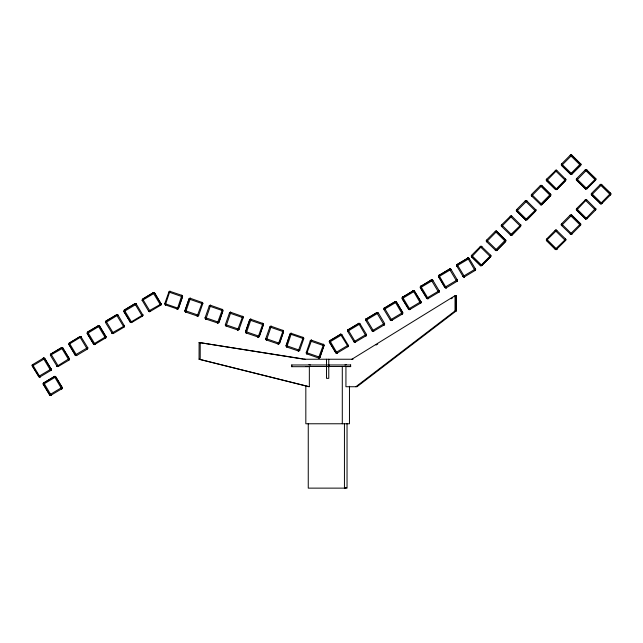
<?xml version="1.0" encoding="UTF-8"?>
<svg xmlns="http://www.w3.org/2000/svg" width="643" height="643" viewBox="0 0 643 643"><rect width="100%" height="100%" fill="white"/><g stroke="black" fill="none" stroke-linecap="round" stroke-linejoin="round"><path stroke-width="0.96" d="M181.647 295.876L181.832 295.338L169.8 291.295M202.223 302.515L197.216 316.043L197.626 316.091L185.674 312.048L190.416 298.336L202.392 302.548L201.99 302.475M217.816 323.051L205.881 319.041L210.623 305.329L222.599 309.54M217.832 323.083L217.422 323.035L222.43 309.508M242.636 316.501L237.629 330.028L238.039 330.076L226.079 326.033L230.829 312.321L242.805 316.525M230.716 312.86L230.58 312.297M262.915 323.493L258.156 337.036L246.285 333.018L251.035 319.314L263.011 323.517M251.091 319.346L250.617 319.258L251.035 319.314A1.149 1.149 0 0 0 249.653 320.021L245.658 331.563A1.149 1.149 0 0 0 246.365 333.018L246.373 332.986M283.121 330.478L278.363 344.029L266.491 340.01L271.242 326.306L283.217 330.51M286.979 346.199L286.698 347.003L298.657 351.054M303.416 337.503L291.472 333.436M298.256 350.965L303.255 337.471M323.622 344.495L311.646 340.284A1.149 1.149 0 0 0 310.191 340.991L310.231 341.007A1.149 1.149 0 0 1 311.726 340.284L311.405 340.268M306.639 353.811L318.526 357.99L323.533 344.463M165.725 304.509L165.556 305.015A1.149 1.149 0 0 1 164.833 303.592L164.978 303.649M165.275 304.87L177.138 308.905M177.275 309.018L177.09 309.05A1.149 1.149 0 0 0 178.545 308.343L182.54 296.793A1.149 1.149 0 0 0 181.832 295.338L182.186 295.555M185.931 311.501L185.674 312.048A1.149 1.149 0 0 1 184.967 310.585L188.962 299.043A1.149 1.149 0 0 1 190.416 298.336L190.006 298.288M185.481 311.863L185.747 312.048A1.149 1.149 0 0 1 185.039 310.585L189.034 299.043A1.149 1.149 0 0 1 190.489 298.336L190.304 298.36M197.481 315.496L197.481 316.01M202.039 302.331A1.149 1.149 0 0 1 202.746 303.785L198.671 315.335A1.149 1.149 0 0 1 197.216 316.043L197.538 316.059M206.138 318.494L205.881 319.041A1.149 1.149 0 0 1 205.165 317.578L209.24 306.036L222.952 310.778L218.958 322.328A1.149 1.149 0 0 1 217.495 323.035L217.688 322.489M226.272 325.712L226.079 326.033A1.149 1.149 0 0 1 225.371 324.57L229.447 313.028L243.158 317.771L239.083 329.32A1.149 1.149 0 0 1 237.629 330.028L237.717 329.988M246.285 333.018L246.285 333.018A1.149 1.149 0 0 1 245.578 331.563L249.572 320.021A1.149 1.149 0 0 1 251.035 319.314L250.786 319.29M262.842 323.493L262.577 323.308A1.149 1.149 0 0 1 263.365 324.763L259.29 336.305A1.149 1.149 0 0 1 257.835 337.02L258.245 337.069M258.1 336.988L257.907 337.02A1.149 1.149 0 0 0 259.37 336.305L263.365 324.763A1.149 1.149 0 0 0 262.577 323.308L262.706 323.445M266.62 339.866L266.491 340.01A1.149 1.149 0 0 1 265.784 338.556L269.859 327.014L283.571 331.756L279.568 343.298A1.149 1.149 0 0 1 278.114 344.005L278.298 343.981M265.784 338.556L279.536 343.29L283.491 331.756A1.149 1.149 0 0 0 282.783 330.301L283.049 330.478M286.786 346.971L286.778 347.003A1.149 1.149 0 0 1 286.063 345.548L289.985 334.006A1.149 1.149 0 0 1 291.44 333.291L286.826 346.858M286.304 345.661L290.065 334.006L303.769 338.748L299.702 350.29A1.149 1.149 0 0 1 298.248 350.998L298.505 350.974M307.032 353.851L306.976 353.996A1.149 1.149 0 0 1 306.269 352.541L310.264 340.991L323.943 345.725L319.981 357.283A1.149 1.149 0 0 1 318.526 357.99L318.542 357.958M311.236 340.235L311.646 340.284L306.623 353.787M32.68 364.589L43.66 358.022M43.668 382.939L54.639 376.364M329.803 340.774L340.774 334.207M347.984 329.891L358.955 323.316M366.164 319L377.136 312.434M384.345 308.118L395.236 301.591M402.518 297.235L413.417 290.708M420.699 286.344L431.598 279.826M438.88 275.461L449.77 268.935M457.06 264.57L467.951 258.052M39.842 377.015L50.821 370.44M50.958 395.236L61.8 388.782M347.935 346.625L337.045 353.144M355.266 342.189L366.116 335.734M373.446 331.298L384.297 324.852M391.627 320.415L402.478 313.969M409.808 309.532L420.659 303.078M438.839 292.195L427.989 298.641M457.012 281.312L446.435 287.743L446.001 287.019M475.193 270.422L464.222 276.996L464.592 276.828L457.109 264.45L468.04 258.004M32.56 364.661L39.97 376.886M40.083 376.75L40.139 376.846A1.149 1.149 0 0 1 38.588 376.485L32.311 366.004A1.149 1.149 0 0 1 32.785 364.428L33.002 364.919M50.717 370.601L50.644 370.601A1.149 1.149 0 0 0 51.038 369.034L44.761 358.553A1.149 1.149 0 0 0 43.266 358.151L50.717 370.601A1.149 1.149 0 0 0 51.11 369.034L44.833 358.553A1.149 1.149 0 0 0 43.185 358.151L43.362 358.44M43.547 383.011L54.559 376.412M61.929 388.661L61.704 388.943A1.149 1.149 0 0 0 62.098 387.375L55.82 376.894A1.149 1.149 0 0 0 54.245 376.501L54.325 376.629M340.613 334.256L329.899 340.613A1.149 1.149 0 0 0 329.505 342.18L335.783 352.669A1.149 1.149 0 0 0 337.35 353.063L337.278 352.927M358.874 323.365L348.096 329.763M366.036 319.073L377.055 312.482M347.541 346.296L348.056 346.553L340.493 334.328M384.217 308.19L395.316 301.543M402.397 297.307L413.497 290.66M420.884 286.312L431.678 279.777M420.578 286.416L420.803 286.183A1.149 1.149 0 0 0 420.329 287.759L426.606 298.239A1.149 1.149 0 0 0 428.182 298.633L427.86 298.762M438.687 275.534L449.859 268.887M456.868 264.643L457.454 264.9M456.94 264.643L457.165 264.41A1.149 1.149 0 0 0 456.771 265.985L463.04 276.466A1.149 1.149 0 0 0 464.616 276.86L464.302 276.948M480.675 265.744L471.616 256.951L481.511 246.454M495.576 250.344L486.614 241.712L496.798 231.376L505.808 240.289M510.582 235.105L501.62 226.481L511.796 216.136L520.806 225.058M511.587 215.984L511.466 216.546M525.677 220.035L516.618 211.242L526.762 201.01M535.804 209.819L526.794 200.905A1.149 1.149 0 0 0 525.178 200.913L525.202 200.946A1.149 1.149 0 0 1 526.874 200.905L526.513 200.745M540.578 204.635L531.616 196.002L541.8 185.666L550.81 194.588M570.679 174.325L561.62 165.532L571.764 155.309M556.516 170.274L556.476 170.837M480.683 265.68L490.738 255.464M481.776 265.27L490.593 256.806A1.149 1.149 0 0 0 490.577 255.183L481.446 246.39M510.671 235.274L510.325 235.049L520.742 224.994M505.551 239.976L505.575 239.943A1.149 1.149 0 0 1 505.591 241.567L497.015 250.272A1.149 1.149 0 0 1 495.399 250.288L495.504 250.175M535.555 209.505L535.579 209.473A1.149 1.149 0 0 1 535.595 211.097L527.019 219.802A1.149 1.149 0 0 1 525.403 219.818L535.74 209.755M585.636 189.058L576.586 180.265L577.181 179.662M595.772 178.85L586.657 170.041L576.691 180.241L585.644 188.994M595.707 178.778L585.548 188.897M570.51 234.1L561.548 225.468L571.772 215.164L571.402 215.542M585.604 219.03L576.546 210.237L586.52 199.74M591.399 194.652L600.61 203.727L591.544 194.998L601.727 184.662L610.665 193.511M601.567 184.903L610.737 193.583M546.486 240.53L555.255 249.283L565.663 239.22M580.107 224.11L580.508 223.708L571.523 214.979M600.514 203.63L610.488 193.414M471.56 256.766L471.616 256.951A1.149 1.149 0 0 1 471.6 255.327L480.249 246.623A1.149 1.149 0 0 1 481.872 246.615L481.687 246.558M486.558 241.535L486.614 241.712A1.149 1.149 0 0 1 486.606 240.096L495.255 231.392A1.149 1.149 0 0 1 496.798 231.376L505.736 240.225M516.602 209.626L525.251 200.913L535.515 211.097L526.947 219.802L516.602 209.626A1.149 1.149 0 0 0 516.618 211.242L516.562 211.065M531.56 195.826L531.616 196.002A1.149 1.149 0 0 1 531.608 194.387L540.257 185.682A1.149 1.149 0 0 1 541.8 185.666L550.665 194.516M555.673 189.564L546.622 180.771A1.149 1.149 0 0 1 546.606 179.148L555.496 170.676M561.564 165.355L561.62 165.532A1.149 1.149 0 0 1 561.604 163.917L570.253 155.212A1.149 1.149 0 0 1 571.876 155.196L580.806 164.118M481.197 247.217L481.792 246.615A1.149 1.149 0 0 0 480.176 246.623L490.513 256.806L481.945 265.511A1.149 1.149 0 0 1 480.321 265.519M526.199 201.508L526.448 200.68M531.93 195.769L531.721 195.978A1.149 1.149 0 0 1 531.681 194.387L531.608 194.387M546.928 180.53L556.798 170.435L565.808 179.349M571.201 155.799L571.796 155.196L580.742 164.045M496.468 231.785L496.444 231.15M565.744 179.284L555.681 189.5M570.437 173.996L580.581 163.764A1.149 1.149 0 0 1 580.597 165.388L572.021 174.092A1.149 1.149 0 0 1 570.405 174.108L561.468 165.187M550.175 194.644L550.561 194.419M505.47 239.976L495.319 250.288A1.149 1.149 0 0 0 496.943 250.272L505.591 241.567L495.359 231.496M510.51 234.944L510.397 235.049A1.149 1.149 0 0 0 512.021 235.041L520.517 226.328L510.172 216.152A1.149 1.149 0 0 1 511.796 216.136L511.45 215.919M550.472 194.266L540.321 204.578A1.149 1.149 0 0 0 541.945 204.562L550.279 195.625M580.565 163.949L580.508 163.764A1.149 1.149 0 0 1 580.516 165.388L571.707 173.859M501.797 226.368L501.693 226.481A1.149 1.149 0 0 1 501.677 224.857L511.941 235.041L520.589 226.328A1.149 1.149 0 0 0 520.581 224.712L520.557 224.889M540.506 204.466L540.425 204.546A1.149 1.149 0 0 0 542.017 204.562L550.593 195.858A1.149 1.149 0 0 0 550.577 194.242M565.591 180.627L556.942 189.331L546.606 179.148A1.149 1.149 0 0 0 546.695 180.771L546.47 180.426L555.399 189.339A1.149 1.149 0 0 0 557.023 189.331L565.591 180.627A1.149 1.149 0 0 0 565.583 179.003L565.559 179.18M576.498 179.984L576.586 180.265A1.149 1.149 0 0 1 576.57 178.65L585.218 169.945A1.149 1.149 0 0 1 586.842 169.929L586.553 169.776M595.145 178.907L595.466 178.497L586.416 169.704M585.476 188.729L585.363 188.841A1.149 1.149 0 0 0 586.906 188.825L595.482 180.12A1.149 1.149 0 0 0 595.466 178.497L595.627 178.778M586.673 188.592L595.555 180.12A1.149 1.149 0 0 0 595.547 178.497M556.565 230.612L556.774 230.395A1.149 1.149 0 0 0 555.182 230.379L546.534 239.092L556.766 249.162L565.519 240.562A1.149 1.149 0 0 0 565.502 238.939L556.621 230.315M561.733 225.363L561.548 225.468A1.149 1.149 0 0 1 561.532 223.852L570.18 215.148A1.149 1.149 0 0 1 571.804 215.132L580.589 223.981M591.488 194.821L591.544 194.998A1.149 1.149 0 0 1 591.536 193.382L600.184 184.678A1.149 1.149 0 0 1 601.8 184.662L601.727 184.662A1.149 1.149 0 0 0 600.104 184.678L610.52 194.853L601.872 203.558A1.149 1.149 0 0 1 600.329 203.574L600.353 203.542M586.4 200.303L586.778 199.925L595.731 208.814M564.908 239.55L565.736 239.284M570.654 233.634L570.598 234.269M595.105 208.879L595.667 208.75M609.91 193.84L610.504 193.23A1.149 1.149 0 0 1 610.52 194.853M570.606 234.197L570.253 234.044A1.149 1.149 0 0 0 571.868 234.028L580.516 225.323A1.149 1.149 0 0 0 580.508 223.708L580.733 224.053M585.532 218.966L595.434 208.469A1.149 1.149 0 0 1 595.522 210.092L586.874 218.797L576.538 208.613L585.291 200.021M525.685 219.97L516.723 211.217M480.578 265.575L471.801 256.838M486.51 241.479A1.149 1.149 0 0 0 486.695 241.712L486.799 241.607M585.508 218.861L576.731 210.124M546.727 240.595L555.431 249.171M585.435 218.7L585.355 218.781A1.149 1.149 0 0 0 586.946 218.797L586.537 218.395M43.386 383.059L43.981 383.268M329.521 340.894L329.827 340.613L337.085 353.071M347.702 330.012L348.008 329.73L355.458 342.172A1.149 1.149 0 0 1 353.883 341.779L366.333 334.328A1.149 1.149 0 0 1 365.939 335.895L358.673 323.437M365.883 319.121L366.18 318.84L373.712 331.29L373.318 331.426M384.064 308.238L384.361 307.957L391.892 320.407L391.499 320.536L391.892 320.407M348.064 346.505L347.759 346.786A1.149 1.149 0 0 0 348.152 345.211L335.702 352.669L329.433 342.18A1.149 1.149 0 0 1 329.827 340.613M402.245 297.355L402.703 297.203M438.606 275.582L438.904 275.3L446.17 287.759M456.779 264.699L457.109 264.45A1.149 1.149 0 0 0 456.691 265.985L456.9 265.905M355.852 386.732L455.027 310.923L456.225 310.923L456.225 295.651L455.027 295.651L455.027 310.923M456.225 310.923L357.002 386.732L345.934 386.732L345.934 366.614L350.797 366.614M345.452 487.916L346.119 487.675L345.661 487.941M351.89 359.244L455.083 295.651M376.051 345.058L377.754 344.005M451.065 298.802L452.768 297.749M454.472 296.704L456.176 295.651L456.176 310.923M62.765 348.265L69.251 358.569L57.034 366.245L50.524 355.539A1.149 1.149 0 0 1 50.918 353.971L61.398 347.694A1.149 1.149 0 0 1 62.974 348.088L69.46 358.963M81.106 337.278L81.396 337.109A1.149 1.149 0 0 0 79.82 336.707L69.34 343.121L76.718 355.434L87.271 349.157A1.149 1.149 0 0 0 87.673 347.59L81.034 336.803M106.143 336.996L99.705 326.138A1.149 1.149 0 0 0 98.09 325.728L87.609 332.005L95.14 344.455A1.149 1.149 0 0 1 93.565 344.053L105.934 336.602L99.376 325.816M112.147 333.291L105.556 322.593A1.149 1.149 0 0 1 106.031 321.018L116.431 314.74A1.149 1.149 0 0 1 118.007 315.134L124.493 326.009M142.834 315.03L136.348 304.155A1.149 1.149 0 0 0 134.781 303.761L124.292 310.039L131.823 322.481M142.457 300.546L142.32 300.627A1.149 1.149 0 0 1 142.714 299.051L153.122 292.774A1.149 1.149 0 0 1 154.69 293.168L161.176 304.043M51.094 355.249L50.604 355.539A1.149 1.149 0 0 1 50.998 353.971L61.479 347.694L61.768 348.184M75.456 355.266L68.946 344.56A1.149 1.149 0 0 1 69.34 342.984L79.82 336.707L80.118 337.205M93.774 344.359L87.287 333.572A1.149 1.149 0 0 1 87.681 332.005L98.339 326.017M112.195 332.897L111.946 333.05A1.149 1.149 0 0 0 113.481 333.468L105.95 321.018L116.68 315.03M130.408 322.312L123.978 311.606A1.149 1.149 0 0 1 124.372 310.039L134.853 303.761A1.149 1.149 0 0 1 136.429 304.155L123.898 311.606L130.465 322.392M142.159 300.313L148.597 311.108A1.149 1.149 0 0 0 150.173 311.501L142.642 299.051L153.195 292.774A1.149 1.149 0 0 1 154.77 293.168L161.055 303.962M44.705 358.625L32.52 365.923M50.443 355.233L62.974 348.088M99.577 326.025L87.247 333.556L93.725 344.278M38.588 376.485L51.11 369.034M69.074 344.479L68.809 344.166L75.143 355.04L87.673 347.59L87.802 347.984M112.115 333.379L111.834 333.074L124.445 325.929M130.489 322.312L142.786 314.949M161.128 303.962L148.525 311.108L148.806 311.405M57.605 365.586L56.914 366.004A1.149 1.149 0 0 0 58.449 366.422L50.918 353.971M94.296 343.619L93.798 344.278M57.082 366.325L56.801 366.028A1.149 1.149 0 0 0 58.376 366.422L68.93 360.144A1.149 1.149 0 0 0 69.323 358.569M113.401 333.468L123.962 327.191A1.149 1.149 0 0 0 124.356 325.623M130.746 321.797L130.256 322.087A1.149 1.149 0 0 0 131.751 322.481L142.304 316.203A1.149 1.149 0 0 0 142.698 314.636L142.633 314.821M148.887 310.931L148.525 311.108A1.149 1.149 0 0 0 150.092 311.501L160.654 305.224A1.149 1.149 0 0 0 161.047 303.649M51.143 395.091L51.223 395.22A1.149 1.149 0 0 1 49.648 394.826L43.37 384.345A1.149 1.149 0 0 1 43.764 382.778L51.143 395.22A1.149 1.149 0 0 1 49.575 394.826L43.298 384.345L55.748 376.894L62.098 387.375M49.575 394.826L62.017 387.375L61.527 387.673M329.433 342.18L341.955 334.73A1.149 1.149 0 0 0 340.38 334.336L340.694 334.256M341.385 335.027L341.923 334.754L348.233 345.211L347.501 345.653M353.996 341.763L347.606 331.298L360.056 323.847L366.373 334.344M372.144 330.896L365.787 320.415L378.317 312.956L384.586 323.445M384.361 307.957A1.149 1.149 0 0 0 383.967 309.524L396.49 302.073L402.735 312.578M414.389 291.359L420.948 301.671A1.149 1.149 0 0 1 420.554 303.239L420.554 303.239M420.9 287.461L420.329 287.759L432.852 280.3L439.129 290.781A1.149 1.149 0 0 1 438.735 292.356L438.301 291.625M446.363 287.743A1.149 1.149 0 0 1 444.787 287.349L438.51 276.868L451.032 269.417L457.31 279.898A1.149 1.149 0 0 1 456.916 281.473L456.835 281.337M456.723 265.961L469.213 258.534L475.49 269.015A1.149 1.149 0 0 1 475.097 270.582L474.799 270.092M446.121 287.831L446.435 287.743A1.149 1.149 0 0 1 444.86 287.349L438.872 276.699M408.426 309.122A1.149 1.149 0 0 0 410.001 309.516L402.566 297.106A1.149 1.149 0 0 0 402.148 298.641L408.426 309.122L420.876 301.671L414.598 291.191A1.149 1.149 0 0 0 413.103 290.797L413.184 290.925M426.606 298.239L439.129 290.781M438.839 290.957L439.097 290.805A1.149 1.149 0 0 1 438.663 292.356L431.228 279.938A1.149 1.149 0 0 1 432.779 280.3L432.289 280.597M444.787 287.349L457.31 279.898M456.819 280.195L457.277 279.922A1.149 1.149 0 0 1 456.843 281.473L449.409 269.055A1.149 1.149 0 0 1 450.96 269.417L450.47 269.706M474.767 269.449L475.49 269.015M87.778 333.283L87.207 333.267M99.167 326.419L99.665 326.122M117.516 315.432L117.846 314.917M124.469 311.316L123.842 311.212L123.978 311.606M135.858 304.444L136.067 303.85M154.199 293.465L154.537 292.951M105.918 322.416L117.918 315.038M32.705 364.428A1.149 1.149 0 0 0 32.311 366.004L38.95 376.316M50.548 369.323L51.038 369.034M38.668 376.485L38.701 376.468A1.149 1.149 0 0 0 40.236 376.878M87.102 347.879L87.673 347.59M123.794 325.913L124.364 325.929M160.477 303.946L160.983 303.842M50.138 394.537L49.648 394.826M467.815 258.422L467.646 258.132A1.149 1.149 0 0 1 469.213 258.534L468.651 258.824M395.035 301.671L402.301 314.13A1.149 1.149 0 0 0 402.695 312.554L396.418 302.073L395.927 302.371M377.746 313.254L378.237 312.956A1.149 1.149 0 0 0 376.742 312.562L376.766 312.594M444.86 287.349L445.358 287.059M463.04 276.466L463.539 276.168M390.614 319.836L390.245 320.013A1.149 1.149 0 0 0 391.82 320.407L391.603 319.909M402.695 312.554L390.277 319.989L383.967 309.524M408.787 308.953L404.318 302.138M426.968 298.063L420.409 287.759M355.531 342.172L355.137 342.309L355.241 341.682M170.098 291.367L170.282 291.343A1.149 1.149 0 0 0 168.828 292.051L182.54 296.793M271.129 326.331L271.314 326.306A1.149 1.149 0 0 0 269.779 327.014L269.819 327.022M323.461 344.463L323.196 344.278A1.149 1.149 0 0 1 323.903 345.741L319.909 357.283A1.149 1.149 0 0 1 318.454 357.99L318.711 357.966M464.519 276.828L464.535 276.86A1.149 1.149 0 0 1 462.968 276.466L475.386 269.031A1.149 1.149 0 0 1 475.024 270.582L467.758 258.124M420.876 301.671A1.149 1.149 0 0 1 420.482 303.239L413.216 290.781M54.358 376.485L61.68 388.911M305.216 359.244L199.057 342.51L303.086 359.091M199.105 342.51L199.057 359.228L309.01 386.732M304.067 359.244L353.039 359.244M308.937 364.589L310.336 364.975M346.344 364.589L344.945 364.975M291.641 364.975L350.797 364.975M305.827 366.502L327.391 366.502M327.89 366.502L349.462 366.502M291.641 366.687L309.347 366.687L309.339 386.732L199.057 359.228M169.889 291.319L165.339 304.919M210.301 305.304L210.623 305.329A1.149 1.149 0 0 0 209.168 306.036L209.2 306.044M230.507 312.297L230.829 312.321A1.149 1.149 0 0 0 229.366 313.028L229.406 313.037M271.242 326.306L270.824 326.25M318.864 358.047L318.848 358.014M177.331 309.066L181.832 295.338M210.213 305.272L210.623 305.329M230.419 312.265L230.829 312.321M177.42 309.098L177.01 309.05A1.149 1.149 0 0 0 178.465 308.343L178.545 308.343M291.03 333.243L291.44 333.291M278.041 344.005L278.451 344.061M541.695 185.61L541.872 185.666A1.149 1.149 0 0 0 540.257 185.682L550.593 195.858M571.619 215.075L571.378 214.915M496.693 231.319L496.87 231.376A1.149 1.149 0 0 0 495.255 231.392M556.838 249.162L556.918 249.243A1.149 1.149 0 0 1 555.255 249.283L555.512 249.331M168.868 292.067L164.761 303.592L178.433 308.327L182.467 296.793A1.149 1.149 0 0 0 181.76 295.338L181.889 295.475M189.034 299.043L202.746 303.785M249.653 320.021L263.365 324.763M185.039 310.585L185.578 310.778M205.39 317.634L205.278 317.594A1.149 1.149 0 0 0 205.953 319.041L205.599 318.824M225.371 324.57L225.99 324.763M239.164 329.32L225.412 324.586M265.897 338.572L265.864 338.556A1.149 1.149 0 0 0 266.572 340.01L266.306 339.834M286.063 345.548L299.775 350.29M306.237 352.557L319.981 357.283M205.205 317.594L218.958 322.328L222.872 310.778A1.149 1.149 0 0 0 222.165 309.323L222.293 309.46M245.618 331.579L259.37 336.305M184.967 310.585L198.751 315.335A1.149 1.149 0 0 1 197.297 316.043M586.44 199.74L586.729 199.901A1.149 1.149 0 0 0 585.106 199.909L595.522 210.092A1.149 1.149 0 0 0 595.434 208.469L595.49 208.645M154.609 293.071L142.232 300.434M571.45 154.971L571.796 155.196A1.149 1.149 0 0 0 570.18 155.212L580.516 165.388M556.452 170.21L556.798 170.435A1.149 1.149 0 0 0 555.182 170.443L565.358 180.386M81.082 336.884L68.857 344.367M76.71 355.306L76.79 355.434A1.149 1.149 0 0 1 75.143 355.04L75.376 355.266M595.482 180.12L585.146 169.945A1.149 1.149 0 0 1 586.762 169.929M600.257 203.574A1.149 1.149 0 0 0 601.872 203.558L601.462 203.156M576.723 208.726L576.61 208.613A1.149 1.149 0 0 0 576.626 210.237L576.385 209.956M580.444 225.323L570.108 215.148M541.945 204.562L532.01 194.789M561.717 223.957L561.636 223.877A1.149 1.149 0 0 0 561.62 225.468L561.46 225.195M571.868 234.028L561.564 223.877M546.719 239.196L546.638 239.116A1.149 1.149 0 0 0 546.622 240.707L546.397 240.361M510.365 216.257L501.604 224.857A1.149 1.149 0 0 0 501.62 226.481L501.532 226.199M481.945 265.511L471.6 255.327M610.279 194.62L610.496 194.829A1.149 1.149 0 0 0 610.432 193.23M601.92 203.534L591.56 193.406M576.602 178.674L586.987 188.825M556.613 188.929L557.023 189.331M541.615 204.161L542.017 204.562M571.707 233.795L571.948 234.028A1.149 1.149 0 0 1 570.325 234.044L580.492 223.885M565.109 240.16L565.519 240.562M511.418 234.438L512.021 235.041M497.015 250.272L486.63 240.12A1.149 1.149 0 0 0 486.389 241.205M572.021 174.092L561.604 163.917M303.118 337.43L302.99 337.294A1.149 1.149 0 0 1 303.697 338.748M242.499 316.452L242.371 316.316A1.149 1.149 0 0 1 243.078 317.771M202.095 302.467L201.958 302.331A1.149 1.149 0 0 1 202.674 303.785M431.365 280.043L431.3 279.938A1.149 1.149 0 0 1 432.852 280.3M428.182 298.633L420.723 286.183M394.947 301.712L394.947 301.712A1.149 1.149 0 0 1 396.49 302.073M366.277 318.872L366.558 319.33M160.493 305.087L160.573 305.224A1.149 1.149 0 0 0 160.967 303.649M134.853 303.761L142.304 316.203A1.149 1.149 0 0 0 142.625 314.636M105.468 338.041L94.979 344.318M69.34 342.984L69.774 343.716M449.754 269.513L449.481 269.055A1.149 1.149 0 0 1 451.032 269.417M403.973 301.551L402.18 298.617L414.598 291.191A1.149 1.149 0 0 0 413.031 290.797M383.758 324.281L384.192 325.012M376.838 312.852L384.096 324.98A1.149 1.149 0 0 0 384.514 323.445L372.064 330.896A1.149 1.149 0 0 0 373.639 331.29L373.422 330.799M365.722 335.405L366.012 335.895M160.654 305.224L153.138 292.806M116.455 314.773L123.962 327.191M87.255 349.125L79.748 336.707M61.423 347.726L68.93 360.144M438.904 275.3L438.928 275.333A1.149 1.149 0 0 0 438.59 276.868M366.18 318.84L366.205 318.872A1.149 1.149 0 0 0 365.787 320.415M348.008 329.73L348.024 329.763A1.149 1.149 0 0 0 347.606 331.298M98.09 325.728L105.597 338.138A1.149 1.149 0 0 0 106.015 336.602M43.692 382.778L43.708 382.81A1.149 1.149 0 0 0 43.298 384.345M546.462 240.426L556.725 230.371A1.149 1.149 0 0 0 555.102 230.379L565.446 240.562A1.149 1.149 0 0 0 565.43 238.939L565.486 239.124M535.563 209.658L535.506 209.473A1.149 1.149 0 0 1 535.515 211.097M490.561 255.359L490.505 255.183A1.149 1.149 0 0 1 490.513 256.806M350.564 364.975L350.572 366.614M349.462 386.25L349.462 423.769L305.827 423.769L305.827 386.25M347.035 423.608L347.035 488.133L308.254 488.133L308.254 423.608M344.439 423.48L344.439 488.133M342.293 366.502L342.293 423.769M328.822 364.975L328.822 366.88M328.774 359.244L328.782 378.333L326.483 378.333L326.483 359.244M291.809 364.975L291.826 366.687M200.206 342.51L200.206 359.228M358.489 323.453A1.149 1.149 0 0 1 360.056 323.847M556.951 249.267A1.149 1.149 0 0 1 555.327 249.283M242.451 316.316A1.149 1.149 0 0 1 243.158 317.771M337.278 353.063A1.149 1.149 0 0 1 335.702 352.669M467.565 258.132A1.149 1.149 0 0 1 469.141 258.534M323.268 344.278A1.149 1.149 0 0 1 323.976 345.741"/></g></svg>
